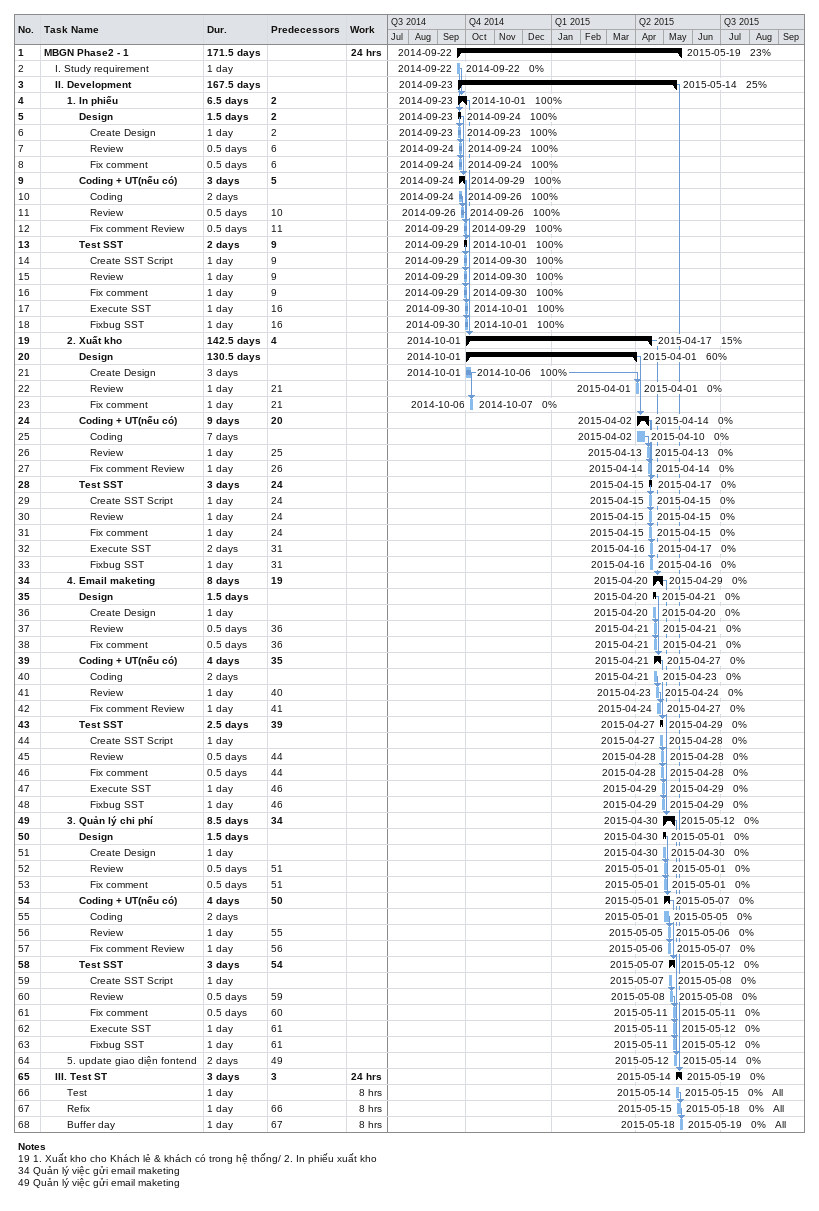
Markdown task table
| ID | Level | Task | Duration | Start | Finish | Predecessors | Resources | % complete | Work (h) |
|---|---|---|---|---|---|---|---|---|---|
| 1 | 1 | **MBGN Phase2 - 1** | 171.5d | 2014-09-22 | 2015-05-19 |  |  | 23 | 24 |
| 2 | 2 | I. Study requirement | 1d | 2014-09-22 | 2014-09-22 |  |  | 0 |  |
| 3 | 2 | **II. Development** | 167.5d | 2014-09-23 | 2015-05-14 |  |  | 25 |  |
| 4 | 3 | **1. In phiếu** | 6.5d | 2014-09-23 | 2014-10-01 | 2 |  | 100 |  |
| 5 | 4 | **Design** | 1.5d | 2014-09-23 | 2014-09-24 | 2 |  | 100 |  |
| 6 | 5 | Create Design | 1d | 2014-09-23 | 2014-09-23 | 2 |  | 100 |  |
| 7 | 5 | Review | 0.5d | 2014-09-24 | 2014-09-24 | 6 |  | 100 |  |
| 8 | 5 | Fix comment | 0.5d | 2014-09-24 | 2014-09-24 | 6 |  | 100 |  |
| 9 | 4 | **Coding + UT(nếu có)** | 3d | 2014-09-24 | 2014-09-29 | 5 |  | 100 |  |
| 10 | 5 | Coding | 2d | 2014-09-24 | 2014-09-26 |  |  | 100 |  |
| 11 | 5 | Review | 0.5d | 2014-09-26 | 2014-09-26 | 10 |  | 100 |  |
| 12 | 5 | Fix comment Review | 0.5d | 2014-09-29 | 2014-09-29 | 11 |  | 100 |  |
| 13 | 4 | **Test SST** | 2d | 2014-09-29 | 2014-10-01 | 9 |  | 100 |  |
| 14 | 5 | Create SST Script | 1d | 2014-09-29 | 2014-09-30 | 9 |  | 100 |  |
| 15 | 5 | Review | 1d | 2014-09-29 | 2014-09-30 | 9 |  | 100 |  |
| 16 | 5 | Fix comment | 1d | 2014-09-29 | 2014-09-30 | 9 |  | 100 |  |
| 17 | 5 | Execute SST | 1d | 2014-09-30 | 2014-10-01 | 16 |  | 100 |  |
| 18 | 5 | Fixbug SST | 1d | 2014-09-30 | 2014-10-01 | 16 |  | 100 |  |
| 19 | 3 | **2. Xuất kho** | 142.5d | 2014-10-01 | 2015-04-17 | 4 |  | 15 |  |
| 20 | 4 | **Design** | 130.5d | 2014-10-01 | 2015-04-01 |  |  | 60 |  |
| 21 | 5 | Create Design | 3d | 2014-10-01 | 2014-10-06 |  |  | 100 |  |
| 22 | 5 | Review | 1d | 2015-04-01 | 2015-04-01 | 21 |  | 0 |  |
| 23 | 5 | Fix comment | 1d | 2014-10-06 | 2014-10-07 | 21 |  | 0 |  |
| 24 | 4 | **Coding + UT(nếu có)** | 9d | 2015-04-02 | 2015-04-14 | 20 |  | 0 |  |
| 25 | 5 | Coding | 7d | 2015-04-02 | 2015-04-10 |  |  | 0 |  |
| 26 | 5 | Review | 1d | 2015-04-13 | 2015-04-13 | 25 |  | 0 |  |
| 27 | 5 | Fix comment Review | 1d | 2015-04-14 | 2015-04-14 | 26 |  | 0 |  |
| 28 | 4 | **Test SST** | 3d | 2015-04-15 | 2015-04-17 | 24 |  | 0 |  |
| 29 | 5 | Create SST Script | 1d | 2015-04-15 | 2015-04-15 | 24 |  | 0 |  |
| 30 | 5 | Review | 1d | 2015-04-15 | 2015-04-15 | 24 |  | 0 |  |
| 31 | 5 | Fix comment | 1d | 2015-04-15 | 2015-04-15 | 24 |  | 0 |  |
| 32 | 5 | Execute SST | 2d | 2015-04-16 | 2015-04-17 | 31 |  | 0 |  |
| 33 | 5 | Fixbug SST | 1d | 2015-04-16 | 2015-04-16 | 31 |  | 0 |  |
| 34 | 3 | **4. Email maketing** | 8d | 2015-04-20 | 2015-04-29 | 19 |  | 0 |  |
| 35 | 4 | **Design** | 1.5d | 2015-04-20 | 2015-04-21 |  |  | 0 |  |
| 36 | 5 | Create Design | 1d | 2015-04-20 | 2015-04-20 |  |  | 0 |  |
| 37 | 5 | Review | 0.5d | 2015-04-21 | 2015-04-21 | 36 |  | 0 |  |
| 38 | 5 | Fix comment | 0.5d | 2015-04-21 | 2015-04-21 | 36 |  | 0 |  |
| 39 | 4 | **Coding + UT(nếu có)** | 4d | 2015-04-21 | 2015-04-27 | 35 |  | 0 |  |
| 40 | 5 | Coding | 2d | 2015-04-21 | 2015-04-23 |  |  | 0 |  |
| 41 | 5 | Review | 1d | 2015-04-23 | 2015-04-24 | 40 |  | 0 |  |
| 42 | 5 | Fix comment Review | 1d | 2015-04-24 | 2015-04-27 | 41 |  | 0 |  |
| 43 | 4 | **Test SST** | 2.5d | 2015-04-27 | 2015-04-29 | 39 |  | 0 |  |
| 44 | 5 | Create SST Script | 1d | 2015-04-27 | 2015-04-28 |  |  | 0 |  |
| 45 | 5 | Review | 0.5d | 2015-04-28 | 2015-04-28 | 44 |  | 0 |  |
| 46 | 5 | Fix comment | 0.5d | 2015-04-28 | 2015-04-28 | 44 |  | 0 |  |
| 47 | 5 | Execute SST | 1d | 2015-04-29 | 2015-04-29 | 46 |  | 0 |  |
| 48 | 5 | Fixbug SST | 1d | 2015-04-29 | 2015-04-29 | 46 |  | 0 |  |
| 49 | 3 | **3. Quản lý chi phí** | 8.5d | 2015-04-30 | 2015-05-12 | 34 |  | 0 |  |
| 50 | 4 | **Design** | 1.5d | 2015-04-30 | 2015-05-01 |  |  | 0 |  |
| 51 | 5 | Create Design | 1d | 2015-04-30 | 2015-04-30 |  |  | 0 |  |
| 52 | 5 | Review | 0.5d | 2015-05-01 | 2015-05-01 | 51 |  | 0 |  |
| 53 | 5 | Fix comment | 0.5d | 2015-05-01 | 2015-05-01 | 51 |  | 0 |  |
| 54 | 4 | **Coding + UT(nếu có)** | 4d | 2015-05-01 | 2015-05-07 | 50 |  | 0 |  |
| 55 | 5 | Coding | 2d | 2015-05-01 | 2015-05-05 |  |  | 0 |  |
| 56 | 5 | Review | 1d | 2015-05-05 | 2015-05-06 | 55 |  | 0 |  |
| 57 | 5 | Fix comment Review | 1d | 2015-05-06 | 2015-05-07 | 56 |  | 0 |  |
| 58 | 4 | **Test SST** | 3d | 2015-05-07 | 2015-05-12 | 54 |  | 0 |  |
| 59 | 5 | Create SST Script | 1d | 2015-05-07 | 2015-05-08 |  |  | 0 |  |
| 60 | 5 | Review | 0.5d | 2015-05-08 | 2015-05-08 | 59 |  | 0 |  |
| 61 | 5 | Fix comment | 0.5d | 2015-05-11 | 2015-05-11 | 60 |  | 0 |  |
| 62 | 5 | Execute SST | 1d | 2015-05-11 | 2015-05-12 | 61 |  | 0 |  |
| 63 | 5 | Fixbug SST | 1d | 2015-05-11 | 2015-05-12 | 61 |  | 0 |  |
| 64 | 3 | 5. update giao diện fontend | 2d | 2015-05-12 | 2015-05-14 | 49 |  | 0 |  |
| 65 | 2 | **III. Test ST** | 3d | 2015-05-14 | 2015-05-19 | 3 |  | 0 | 24 |
| 66 | 3 | Test | 1d | 2015-05-14 | 2015-05-15 |  | All | 0 | 8 |
| 67 | 3 | Refix | 1d | 2015-05-15 | 2015-05-18 | 66 | All | 0 | 8 |
| 68 | 3 | Buffer day | 1d | 2015-05-18 | 2015-05-19 | 67 | All | 0 | 8 |

Notes
- 19: 1. Xuất kho cho Khách lẻ & khách có trong hệ thống/ 2. In phiếu xuất kho
- 34: Quản lý việc gửi email maketing
- 49: Quản lý việc gửi email maketing
